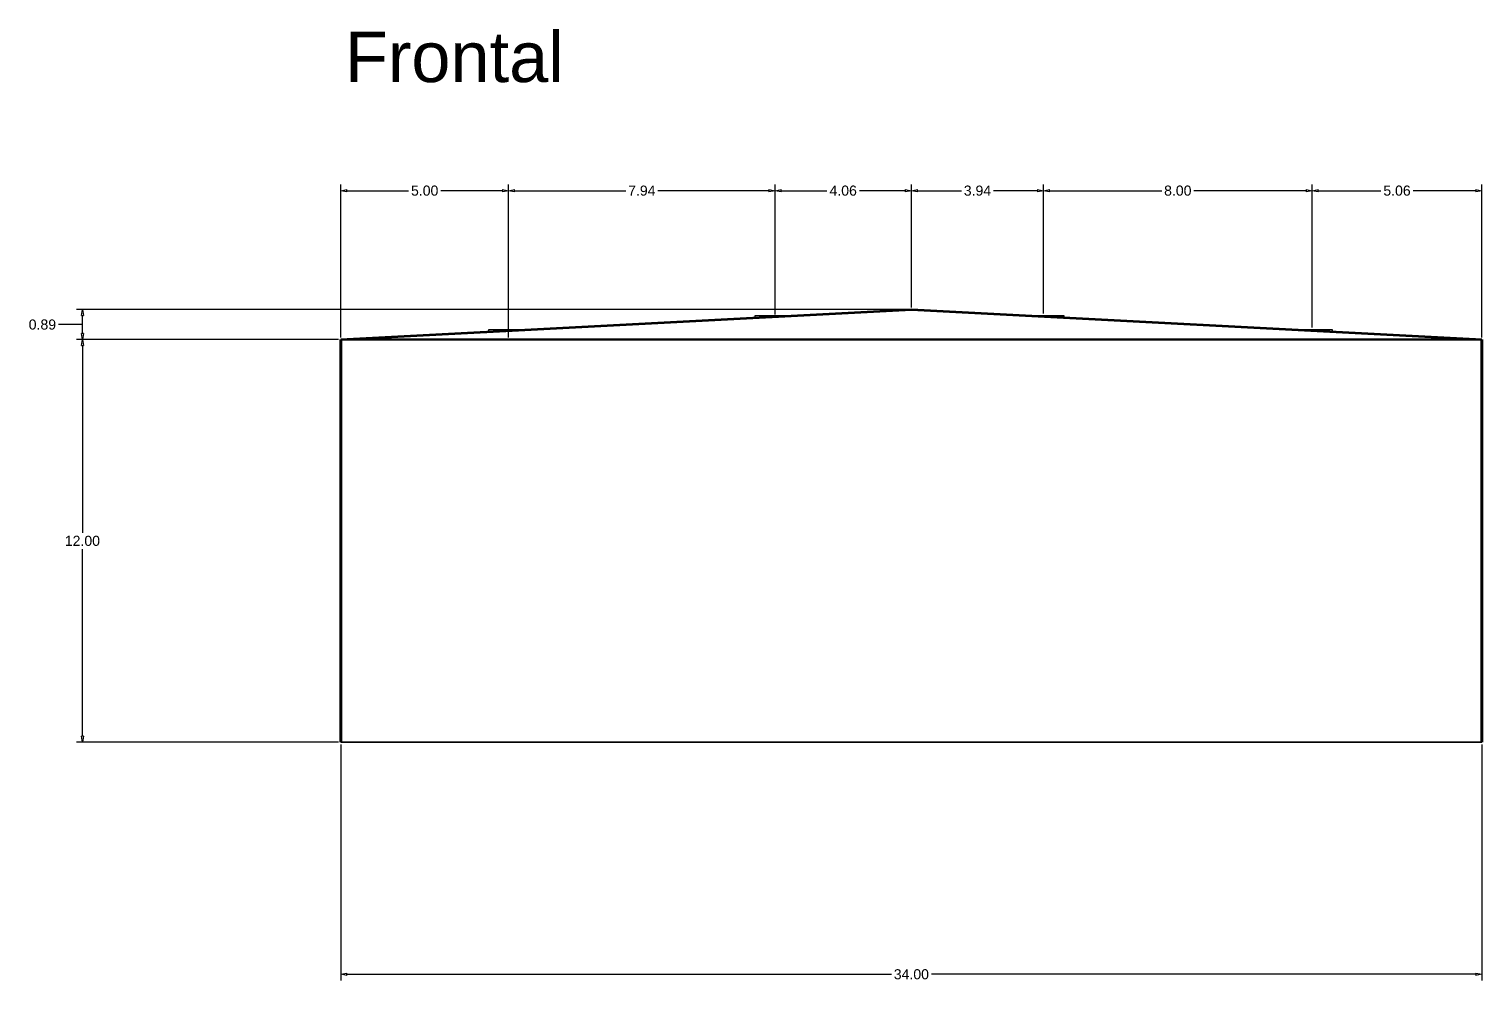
# Model space of a CAD drawing. Header units: metres. Extents: x -1 to 720, y -8 to 179.
# Drawn here: x 90.45 to 133.73, y 23.08 to 51.44 of the extents above; entities that cross this region are included whole.
import ezdxf

# ---------------------------------------------------------------- set-up
doc = ezdxf.new("R2010")
doc.units = ezdxf.units.M
doc.header["$PDMODE"] = 34
for name, color, linetype in [('0-Dimension', 9, 'Continuous'), ('E-AUXL', 7, 'Continuous'), ('S-PLAT', 7, 'Continuous')]:
    doc.layers.add(name, color=color, linetype=linetype)
for name, color, linetype, lineweight in [('A-FLOR', 252, 'Continuous', 35), ('A-ROOF', 226, 'Continuous', 53), ('A-WALL', 7, 'Continuous', 60), ('S-BEAM', 1, 'Continuous', 50)]:
    doc.layers.add(name, color=color, linetype=linetype, lineweight=lineweight)
doc.styles.get("Standard").update_dxf_attribs({"font": 'arial.ttf'})
doc.dimstyles.new('DAPC Standard', dxfattribs={"dimtxt": 0.3, "dimasz": 0.18, "dimexe": 0.18, "dimexo": 0.0625, "dimgap": 0.09, "dimtad": 0, "dimtih": 1, "dimtoh": 1, "dimzin": 0, "dimdsep": 46, "dimtxsty": 'Standard', "dimblk": 'CLOSEDBLANK', "dimcen": 0.09, "dimazin": 0, "dimtfac": 1, "dimtofl": 0, "dimtmove": 0, "dimatfit": 3, "dimfxl": 1, "dimtolj": 1, "dimtzin": 0, "dimarcsym": 0})

# ---------------------------------------------------------------- blocks, each defined once
blk = doc.blocks.new('_ClosedBlank')
at = {"color": 0, "linetype": 'ByBlock', "lineweight": -2}
for p, q in [((-1, 0.17), (0, 0)), ((-1, 0.17), (-1, -0.17)), ((0, 0), (-1, -0.17))]:
    blk.add_line(p, q, dxfattribs=at)
blk = doc.blocks.new('*D107')
at = {"layer": '0-Dimension', "color": 0, "lineweight": -2, "transparency": 16777216}
for p, q in [((99.733, 30.124), (99.733, 23.093)), ((133.733, 30.124), (133.733, 23.093)), ((99.913, 23.273), (116.137, 23.273)), ((133.553, 23.273), (117.328, 23.273))]:
    blk.add_line(p, q, dxfattribs=at)
at = {"layer": 'Defpoints', "color": 0, "transparency": 16777216}
for p in [(99.733, 30.186), (133.733, 30.186), (133.733, 23.273)]:
    blk.add_point(p, dxfattribs=at)
at = {"layer": '0-Dimension', "color": 0, "lineweight": -2, "transparency": 16777216, "xscale": 0.18, "yscale": 0.18, "zscale": 0.18, "rotation": 180}
blk.add_blockref('_ClosedBlank', (99.733, 23.273), dxfattribs=at)
at = {"layer": '0-Dimension', "color": 0, "lineweight": -2, "transparency": 16777216, "xscale": 0.18, "yscale": 0.18, "zscale": 0.18}
blk.add_blockref('_ClosedBlank', (133.733, 23.273), dxfattribs=at)
at = {"layer": '0-Dimension', "color": 0, "transparency": 16777216, "insert": (116.733, 23.273), "char_height": 0.3, "attachment_point": 5}
blk.add_mtext('\\A1;34.00', dxfattribs=at)
blk = doc.blocks.new('*D108')
at = {"layer": '0-Dimension', "color": 0, "lineweight": -2, "transparency": 16777216}
for p, q in [((99.733, 42.249), (99.733, 46.801)), ((104.733, 42.249), (104.733, 46.801)), ((99.913, 46.621), (101.754, 46.621)), ((104.553, 46.621), (102.712, 46.621))]:
    blk.add_line(p, q, dxfattribs=at)
at = {"layer": 'Defpoints', "color": 0, "transparency": 16777216}
for p in [(104.733, 46.621), (99.733, 42.186), (104.733, 42.186)]:
    blk.add_point(p, dxfattribs=at)
at = {"layer": '0-Dimension', "color": 0, "lineweight": -2, "transparency": 16777216, "xscale": 0.18, "yscale": 0.18, "zscale": 0.18, "rotation": 180}
blk.add_blockref('_ClosedBlank', (99.733, 46.621), dxfattribs=at)
at = {"layer": '0-Dimension', "color": 0, "lineweight": -2, "transparency": 16777216, "xscale": 0.18, "yscale": 0.18, "zscale": 0.18}
blk.add_blockref('_ClosedBlank', (104.733, 46.621), dxfattribs=at)
at = {"layer": '0-Dimension', "color": 0, "transparency": 16777216, "insert": (102.233, 46.621), "char_height": 0.3, "attachment_point": 5}
blk.add_mtext('\\A1;5.00', dxfattribs=at)
blk = doc.blocks.new('*D109')
at = {"layer": '0-Dimension', "color": 0, "lineweight": -2, "transparency": 16777216}
for p, q in [((104.733, 42.249), (104.733, 46.801)), ((112.671, 42.927), (112.671, 46.801)), ((104.913, 46.621), (108.224, 46.621)), ((112.491, 46.621), (109.18, 46.621))]:
    blk.add_line(p, q, dxfattribs=at)
at = {"layer": 'Defpoints', "color": 0, "transparency": 16777216}
for p in [(112.671, 46.621), (112.671, 42.864), (104.733, 42.186)]:
    blk.add_point(p, dxfattribs=at)
at = {"layer": '0-Dimension', "color": 0, "lineweight": -2, "transparency": 16777216, "xscale": 0.18, "yscale": 0.18, "zscale": 0.18, "rotation": 180}
blk.add_blockref('_ClosedBlank', (104.733, 46.621), dxfattribs=at)
at = {"layer": '0-Dimension', "color": 0, "lineweight": -2, "transparency": 16777216, "xscale": 0.18, "yscale": 0.18, "zscale": 0.18}
blk.add_blockref('_ClosedBlank', (112.671, 46.621), dxfattribs=at)
at = {"layer": '0-Dimension', "color": 0, "transparency": 16777216, "insert": (108.702, 46.621), "char_height": 0.3, "attachment_point": 5}
blk.add_mtext('\\A1;7.94', dxfattribs=at)
blk = doc.blocks.new('*D110')
at = {"layer": '0-Dimension', "color": 0, "lineweight": -2, "transparency": 16777216}
for p, q in [((112.671, 42.927), (112.671, 46.801)), ((116.733, 43.139), (116.733, 46.801)), ((112.851, 46.621), (114.216, 46.621)), ((116.553, 46.621), (115.187, 46.621))]:
    blk.add_line(p, q, dxfattribs=at)
at = {"layer": 'Defpoints', "color": 0, "transparency": 16777216}
for p in [(116.733, 46.621), (112.671, 42.864), (116.733, 43.077)]:
    blk.add_point(p, dxfattribs=at)
at = {"layer": '0-Dimension', "color": 0, "lineweight": -2, "transparency": 16777216, "xscale": 0.18, "yscale": 0.18, "zscale": 0.18, "rotation": 180}
blk.add_blockref('_ClosedBlank', (112.671, 46.621), dxfattribs=at)
at = {"layer": '0-Dimension', "color": 0, "lineweight": -2, "transparency": 16777216, "xscale": 0.18, "yscale": 0.18, "zscale": 0.18}
blk.add_blockref('_ClosedBlank', (116.733, 46.621), dxfattribs=at)
at = {"layer": '0-Dimension', "color": 0, "transparency": 16777216, "insert": (114.702, 46.621), "char_height": 0.3, "attachment_point": 5}
blk.add_mtext('\\A1;4.06', dxfattribs=at)
blk = doc.blocks.new('*D111')
at = {"layer": '0-Dimension', "color": 0, "lineweight": -2, "transparency": 16777216}
for p, q in [((116.733, 43.139), (116.733, 46.801)), ((120.671, 42.964), (120.671, 46.801)), ((116.913, 46.621), (118.223, 46.621)), ((120.491, 46.621), (119.181, 46.621))]:
    blk.add_line(p, q, dxfattribs=at)
at = {"layer": 'Defpoints', "color": 0, "transparency": 16777216}
for p in [(120.671, 46.621), (116.733, 43.077), (120.671, 42.902)]:
    blk.add_point(p, dxfattribs=at)
at = {"layer": '0-Dimension', "color": 0, "lineweight": -2, "transparency": 16777216, "xscale": 0.18, "yscale": 0.18, "zscale": 0.18, "rotation": 180}
blk.add_blockref('_ClosedBlank', (116.733, 46.621), dxfattribs=at)
at = {"layer": '0-Dimension', "color": 0, "lineweight": -2, "transparency": 16777216, "xscale": 0.18, "yscale": 0.18, "zscale": 0.18}
blk.add_blockref('_ClosedBlank', (120.671, 46.621), dxfattribs=at)
at = {"layer": '0-Dimension', "color": 0, "transparency": 16777216, "insert": (118.702, 46.621), "char_height": 0.3, "attachment_point": 5}
blk.add_mtext('\\A1;3.94', dxfattribs=at)
blk = doc.blocks.new('*D112')
at = {"layer": '0-Dimension', "color": 0, "lineweight": -2, "transparency": 16777216}
for p, q in [((120.671, 42.964), (120.671, 46.801)), ((128.671, 42.545), (128.671, 46.801)), ((120.851, 46.621), (124.192, 46.621)), ((128.491, 46.621), (125.15, 46.621))]:
    blk.add_line(p, q, dxfattribs=at)
at = {"layer": 'Defpoints', "color": 0, "transparency": 16777216}
for p in [(128.671, 46.621), (120.671, 42.902), (128.671, 42.483)]:
    blk.add_point(p, dxfattribs=at)
at = {"layer": '0-Dimension', "color": 0, "lineweight": -2, "transparency": 16777216, "xscale": 0.18, "yscale": 0.18, "zscale": 0.18, "rotation": 180}
blk.add_blockref('_ClosedBlank', (120.671, 46.621), dxfattribs=at)
at = {"layer": '0-Dimension', "color": 0, "lineweight": -2, "transparency": 16777216, "xscale": 0.18, "yscale": 0.18, "zscale": 0.18}
blk.add_blockref('_ClosedBlank', (128.671, 46.621), dxfattribs=at)
at = {"layer": '0-Dimension', "color": 0, "transparency": 16777216, "insert": (124.671, 46.621), "char_height": 0.3, "attachment_point": 5}
blk.add_mtext('\\A1;8.00', dxfattribs=at)
blk = doc.blocks.new('*D113')
at = {"layer": '0-Dimension', "color": 0, "lineweight": -2, "transparency": 16777216}
for p, q in [((128.671, 42.545), (128.671, 46.801)), ((133.733, 42.249), (133.733, 46.801)), ((128.851, 46.621), (130.722, 46.621)), ((133.553, 46.621), (131.681, 46.621))]:
    blk.add_line(p, q, dxfattribs=at)
at = {"layer": 'Defpoints', "color": 0, "transparency": 16777216}
for p in [(133.733, 46.621), (128.671, 42.483), (133.733, 42.186)]:
    blk.add_point(p, dxfattribs=at)
at = {"layer": '0-Dimension', "color": 0, "lineweight": -2, "transparency": 16777216, "xscale": 0.18, "yscale": 0.18, "zscale": 0.18, "rotation": 180}
blk.add_blockref('_ClosedBlank', (128.671, 46.621), dxfattribs=at)
at = {"layer": '0-Dimension', "color": 0, "lineweight": -2, "transparency": 16777216, "xscale": 0.18, "yscale": 0.18, "zscale": 0.18}
blk.add_blockref('_ClosedBlank', (133.733, 46.621), dxfattribs=at)
at = {"layer": '0-Dimension', "color": 0, "transparency": 16777216, "insert": (131.202, 46.621), "char_height": 0.3, "attachment_point": 5}
blk.add_mtext('\\A1;5.06', dxfattribs=at)
blk = doc.blocks.new('*D114')
at = {"layer": '0-Dimension', "color": 0, "lineweight": -2, "transparency": 16777216}
for p, q in [((99.67, 42.186), (91.855, 42.186)), ((92.035, 42.006), (92.035, 36.429)), ((92.035, 30.366), (92.035, 35.943)), ((99.67, 30.186), (91.855, 30.186))]:
    blk.add_line(p, q, dxfattribs=at)
at = {"layer": 'Defpoints', "color": 0, "transparency": 16777216}
for p in [(92.035, 42.186), (99.733, 42.186), (99.733, 30.186)]:
    blk.add_point(p, dxfattribs=at)
at = {"layer": '0-Dimension', "color": 0, "lineweight": -2, "transparency": 16777216, "xscale": 0.18, "yscale": 0.18, "zscale": 0.18}
for p, rotation in [((92.035, 42.186), 90), ((92.035, 30.186), 270)]:
    blk.add_blockref('_ClosedBlank', p, dxfattribs=dict(at, rotation=rotation))
at = {"layer": '0-Dimension', "color": 0, "transparency": 16777216, "insert": (92.035, 36.186), "char_height": 0.3, "attachment_point": 5}
blk.add_mtext('\\A1;12.00', dxfattribs=at)
blk = doc.blocks.new('*D115')
at = {"layer": '0-Dimension', "color": 0, "lineweight": -2, "transparency": 16777216}
for p, q in [((116.67, 43.077), (91.855, 43.077)), ((92.035, 42.366), (92.035, 42.897)), ((91.503, 42.631), (91.323, 42.631)), ((92.035, 42.631), (91.503, 42.631)), ((99.67, 42.186), (91.855, 42.186))]:
    blk.add_line(p, q, dxfattribs=at)
at = {"layer": 'Defpoints', "color": 0, "transparency": 16777216}
for p in [(92.035, 43.077), (116.733, 43.077), (99.733, 42.186)]:
    blk.add_point(p, dxfattribs=at)
at = {"layer": '0-Dimension', "color": 0, "lineweight": -2, "transparency": 16777216, "xscale": 0.18, "yscale": 0.18, "zscale": 0.18}
for p, rotation in [((92.035, 43.077), 90), ((92.035, 42.186), 270)]:
    blk.add_blockref('_ClosedBlank', p, dxfattribs=dict(at, rotation=rotation))
at = {"layer": '0-Dimension', "color": 0, "transparency": 16777216, "insert": (90.843, 42.631), "char_height": 0.3, "attachment_point": 5}
blk.add_mtext('\\A1;0.89', dxfattribs=at)

msp = doc.modelspace()

# ---------------------------------------------------------------- linework, layer by layer
at = {"layer": 'A-FLOR'}
msp.add_line((99.733, 30.186), (133.733, 30.186), dxfattribs=at)
at = {"layer": 'A-ROOF'}
for p, q in [((99.733, 42.186), (116.733, 43.077)), ((116.733, 43.077), (133.733, 42.186))]:
    msp.add_line(p, q, dxfattribs=at)
at = {"layer": 'A-WALL'}
for p, q in [((99.733, 42.186), (99.733, 30.186)), ((133.733, 42.186), (133.733, 30.186))]:
    msp.add_line(p, q, dxfattribs=at)
at = {"layer": 'E-AUXL'}
for p, q in [((113.271, 42.896), (112.071, 42.896)), ((112.071, 42.896), (112.071, 42.833)), ((120.071, 42.902), (121.271, 42.902)), ((121.271, 42.902), (121.271, 42.839)), ((105.333, 42.479), (104.133, 42.479)), ((104.133, 42.479), (104.133, 42.417)), ((105.271, 42.479), (105.271, 42.476)), ((128.071, 42.483), (129.271, 42.483)), ((129.271, 42.483), (129.271, 42.42)), ((99.733, 42.186), (104.133, 42.186)), ((99.733, 42.186), (105.333, 42.186)), ((105.271, 42.186), (113.271, 42.186)), ((113.271, 42.186), (121.271, 42.186)), ((113.271, 42.186), (120.071, 42.186)), ((121.271, 42.186), (128.071, 42.186))]:
    msp.add_line(p, q, dxfattribs=at)
at = {"layer": 'S-BEAM'}
msp.add_line((99.733, 42.186), (133.733, 42.186), dxfattribs=at)
at = {"layer": 'S-PLAT'}
for p, q in [((99.733, 42.186), (116.733, 43.077)), ((133.733, 42.186), (116.733, 43.077)), ((99.733, 42.186), (99.733, 30.186)), ((133.733, 30.186), (133.733, 42.186)), ((99.733, 30.186), (133.733, 30.186))]:
    msp.add_line(p, q, dxfattribs=at)

# ---------------------------------------------------------------- texts
at = {"layer": 'A-FLOR'}
msp.add_text('Frontal', height=1.5, dxfattribs=at).set_placement((99.858, 49.856))

# ---------------------------------------------------------------- dimensions: what is measured, and where the dimension line sits
at = {"layer": '0-Dimension'}
for base, p1, p2, picture, middle in [((104.733, 46.621), (99.733, 42.186), (104.733, 42.186), '*D108', (102.233, 46.621)), ((133.733, 23.273), (99.733, 30.186), (133.733, 30.186), '*D107', (116.733, 23.273))]:
    dim = msp.add_linear_dim(base=base, p1=p1, p2=p2, dimstyle='DAPC Standard', dxfattribs=at)
    dim.commit()
    dim.dimension.update_dxf_attribs({"geometry": picture, "text_midpoint": middle})
for base, p1, p2, picture, middle in [((112.671, 46.621), (104.733, 42.186), (112.671, 42.864), '*D109', (108.702, 46.621)), ((116.733, 46.621), (112.671, 42.864), (116.733, 43.077), '*D110', (114.702, 46.621)), ((120.671, 46.621), (116.733, 43.077), (120.671, 42.902), '*D111', (118.702, 46.621)), ((128.671, 46.621), (120.671, 42.902), (128.671, 42.483), '*D112', (124.671, 46.621)), ((133.733, 46.621), (128.671, 42.483), (133.733, 42.186), '*D113', (131.202, 46.621))]:
    dim = msp.add_linear_dim(base=base, p1=p1, p2=p2, dimstyle='DAPC Standard', override={"dimtmove": 1}, dxfattribs=at)
    dim.commit()
    dim.dimension.update_dxf_attribs({"geometry": picture, "text_midpoint": middle})
dim = msp.add_linear_dim(base=(92.035, 43.077), p1=(99.733, 42.186), p2=(116.733, 43.077), angle=90, dimstyle='DAPC Standard', override={"dimtmove": 1}, dxfattribs=at)
dim.commit()
dim.dimension.update_dxf_attribs({"geometry": '*D115', "text_midpoint": (91.233, 42.631)})
dim = msp.add_linear_dim(base=(92.035, 42.186), p1=(99.733, 30.186), p2=(99.733, 42.186), angle=90, dimstyle='DAPC Standard', dxfattribs=at)
dim.commit()
dim.dimension.update_dxf_attribs({"geometry": '*D114', "text_midpoint": (92.035, 36.186)})

doc.saveas('drawing.dxf')
